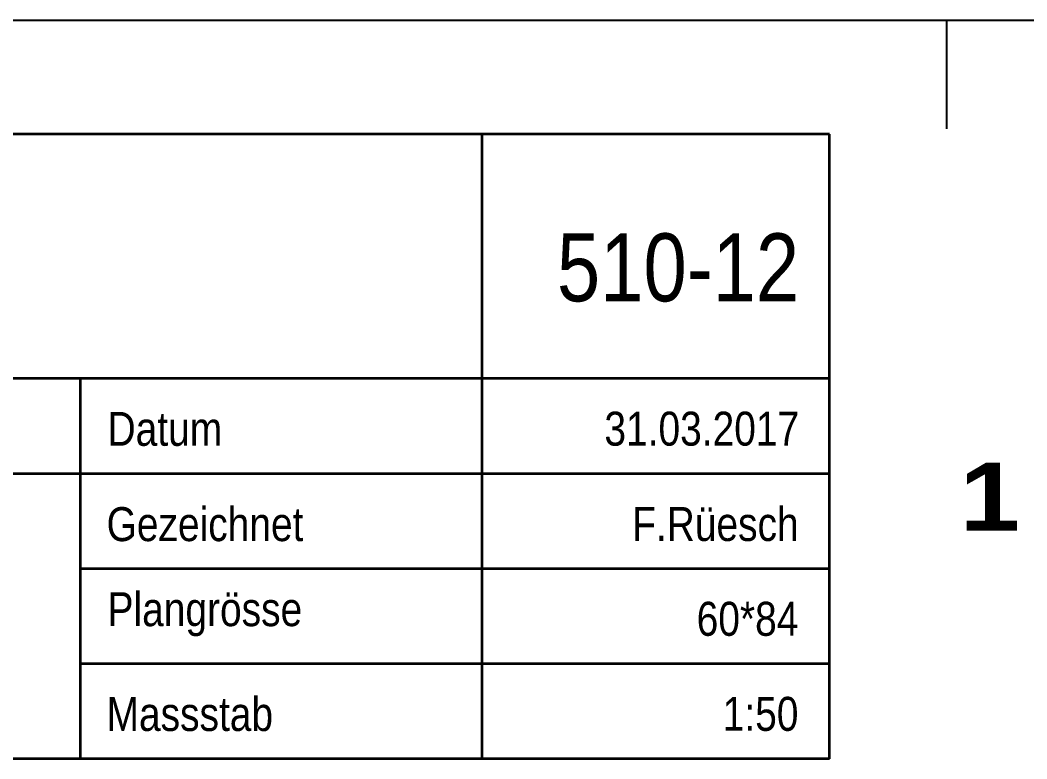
# Model space of a CAD drawing. Header units: centimetres. Extents: x 0.3 to 84.3, y 0.3 to 59.7.
# Drawn here: x 14.48 to 21.89, y 54.26 to 59.7 of the extents above; entities that cross this region are included whole.
import ezdxf

# ---------------------------------------------------------------- set-up
doc = ezdxf.new("R2010")
doc.units = ezdxf.units.CM
doc.linetypes.add('AUSGEZOGEN', pattern=[0])
doc.linetypes.add('RAND', pattern=[44.45, 12.7, -6.35, 12.7, -6.35, 0, -6.35])
doc.layers.add('Bauachsen grob', color=7, linetype='RAND', lineweight=25)
doc.layers.add('Plankopf', color=7, linetype='AUSGEZOGEN', lineweight=25)
doc.styles.add('Arial Black', font='Arial Black')
doc.styles.add('ARIALNARROW', font='ARIALN.TTF')

msp = doc.modelspace()

# ---------------------------------------------------------------- linework, layer by layer
at = {"layer": 'Plankopf', "color": 7, "linetype": 'AUSGEZOGEN', "lineweight": 25}
for p, q in [((0.3, 59.7), (84.3, 59.7)), ((21.3, 59.7), (21.3, 58.9))]:
    msp.add_line(p, q, dxfattribs=at)
at = {"layer": 'Plankopf', "color": 7, "linetype": 'AUSGEZOGEN', "lineweight": 35}
for p, q in [((20.44, 58.86), (1.14, 58.86)), ((17.8829, 54.26), (17.8829, 58.86)), ((20.44, 54.26), (20.44, 58.86)), ((20.44, 57.06), (1.14, 57.06)), ((14.9257, 54.26), (14.9257, 57.06)), ((20.44, 56.36), (1.14, 56.36)), ((20.44, 55.66), (14.9257, 55.66)), ((20.44, 54.96), (14.9257, 54.96)), ((20.44, 54.26), (1.14, 54.26))]:
    msp.add_line(p, q, dxfattribs=at)

# ---------------------------------------------------------------- texts
at = {"layer": 'Bauachsen grob', "color": 32, "linetype": 'AUSGEZOGEN', "lineweight": 100, "true_color": 0xc36e14, "insert": (21.3973, 55.9407), "char_height": 0.5, "width": 0.25, "attachment_point": 7, "style": 'Arial Black'}
msp.add_mtext('1', dxfattribs=at)
at = {"layer": 'Plankopf', "color": 7, "linetype": 'AUSGEZOGEN', "lineweight": 100, "insert": (18.433, 57.6223), "char_height": 0.5, "width": 0.25, "attachment_point": 7, "style": 'ARIALNARROW'}
msp.add_mtext('510-12', dxfattribs=at)
at = {"layer": 'Plankopf', "color": 7, "linetype": 'AUSGEZOGEN', "lineweight": 50, "char_height": 0.25, "width": 0.125, "attachment_point": 7, "style": 'ARIALNARROW'}
for s, insert in [('Datum', (15.1257, 56.5619)), ('31.03.2017', (18.7824, 56.563)), ('Gezeichnet', (15.1183, 55.86)), ('F.Rüesch', (18.9866, 55.861)), ('Plangrösse', (15.1257, 55.1619)), ('60*84', (19.4616, 55.163)), ('Massstab', (15.1183, 54.4619)), ('1:50', (19.6533, 54.463))]:
    msp.add_mtext(s, dxfattribs=dict(at, insert=insert))

doc.saveas('drawing.dxf')
